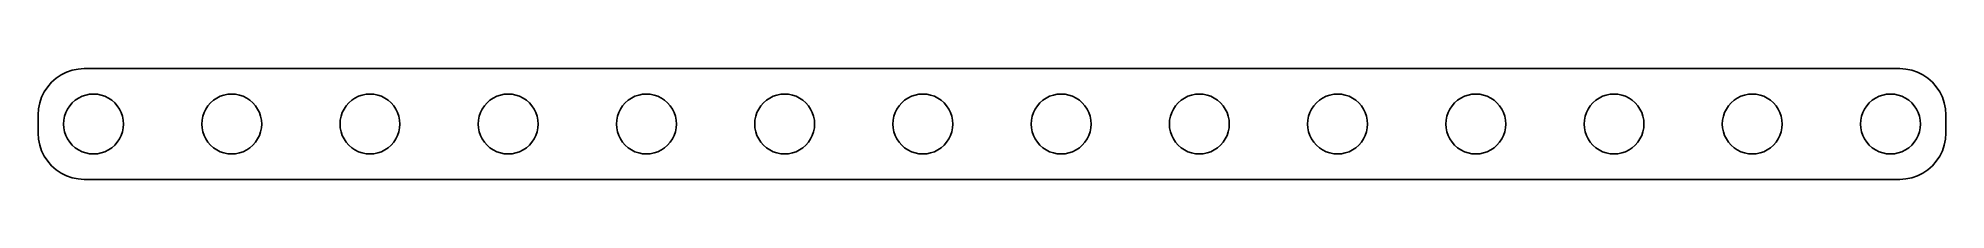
# Model space of a CAD drawing. Header units: metres. Extents: x -104 to 104, y -6 to 6.
import ezdxf

# ---------------------------------------------------------------- set-up
doc = ezdxf.new("R2010")
doc.units = ezdxf.units.M

msp = doc.modelspace()

# ---------------------------------------------------------------- linework, layer by layer
for p, q in [((-102.041, 4.54053), (-102.472, 4.0488)), ((-101.549, 4.97176), (-102.041, 4.54053)), ((-101.005, 5.33511), (-101.549, 4.97176)), ((-100.418, 5.62439), (-101.005, 5.33511)), ((-99.7991, 5.83463), (-100.418, 5.62439)), ((-99.1576, 5.96222), (-99.7991, 5.83463)), ((-98.505, 6.00499), (-99.1576, 5.96222)), ((98.505, 6.00499), (-98.505, 6.00499)), ((99.1576, 5.96222), (98.505, 6.00499)), ((99.7991, 5.83463), (99.1576, 5.96222)), ((100.418, 5.62439), (99.7991, 5.83463)), ((101.005, 5.33511), (100.418, 5.62439)), ((101.549, 4.97176), (101.005, 5.33511)), ((102.041, 4.54053), (101.549, 4.97176)), ((102.472, 4.0488), (102.041, 4.54053)), ((-103.335, 2.29909), (-103.462, 1.65762)), ((-103.124, 2.91841), (-103.335, 2.29909)), ((-102.835, 3.50499), (-103.124, 2.91841)), ((-102.472, 4.0488), (-102.835, 3.50499)), ((-100.078, 1.97847), (-99.7981, 2.2981)), ((-99.7981, 2.2981), (-99.4785, 2.57838)), ((-99.4785, 2.57838), (-99.125, 2.81458)), ((-99.125, 2.81458), (-98.7437, 3.00259)), ((-98.7437, 3.00259), (-98.3412, 3.13925)), ((-98.3412, 3.13925), (-97.9242, 3.22218)), ((-97.9242, 3.22218), (-97.5, 3.25)), ((-97.5, 3.25), (-97.0758, 3.22218)), ((-97.0758, 3.22218), (-96.6588, 3.13925)), ((-96.6588, 3.13925), (-96.2563, 3.00259)), ((-96.2563, 3.00259), (-95.875, 2.81458)), ((-95.875, 2.81458), (-95.5215, 2.57838)), ((-95.5215, 2.57838), (-95.2019, 2.2981)), ((-95.2019, 2.2981), (-94.9216, 1.97847)), ((-85.0784, 1.97847), (-84.7981, 2.2981)), ((-84.7981, 2.2981), (-84.4785, 2.57838)), ((-84.4785, 2.57838), (-84.125, 2.81458)), ((-84.125, 2.81458), (-83.7437, 3.00259)), ((-83.7437, 3.00259), (-83.3412, 3.13925)), ((-83.3412, 3.13925), (-82.9242, 3.22218)), ((-82.9242, 3.22218), (-82.5, 3.25)), ((-82.5, 3.25), (-82.0758, 3.22218)), ((-82.0758, 3.22218), (-81.6588, 3.13925)), ((-81.6588, 3.13925), (-81.2563, 3.00259)), ((-81.2563, 3.00259), (-80.875, 2.81458)), ((-80.875, 2.81458), (-80.5215, 2.57838)), ((-80.5215, 2.57838), (-80.2019, 2.2981)), ((-80.2019, 2.2981), (-79.9216, 1.97847)), ((-70.0784, 1.97847), (-69.7981, 2.2981)), ((-69.7981, 2.2981), (-69.4785, 2.57838)), ((-69.4785, 2.57838), (-69.125, 2.81458)), ((-69.125, 2.81458), (-68.7437, 3.00259)), ((-68.7437, 3.00259), (-68.3412, 3.13925)), ((-68.3412, 3.13925), (-67.9242, 3.22218)), ((-67.9242, 3.22218), (-67.5, 3.25)), ((-67.5, 3.25), (-67.0758, 3.22218)), ((-67.0758, 3.22218), (-66.6588, 3.13925)), ((-66.6588, 3.13925), (-66.2563, 3.00259)), ((-66.2563, 3.00259), (-65.875, 2.81458)), ((-65.875, 2.81458), (-65.5215, 2.57838)), ((-65.5215, 2.57838), (-65.2019, 2.2981)), ((-65.2019, 2.2981), (-64.9216, 1.97847)), ((-55.0784, 1.97847), (-54.7981, 2.2981)), ((-54.7981, 2.2981), (-54.4785, 2.57838)), ((-54.4785, 2.57838), (-54.125, 2.81458)), ((-54.125, 2.81458), (-53.7437, 3.00259)), ((-53.7437, 3.00259), (-53.3412, 3.13925)), ((-53.3412, 3.13925), (-52.9242, 3.22218)), ((-52.9242, 3.22218), (-52.5, 3.25)), ((-52.5, 3.25), (-52.0758, 3.22218)), ((-52.0758, 3.22218), (-51.6588, 3.13925)), ((-51.6588, 3.13925), (-51.2563, 3.00259)), ((-51.2563, 3.00259), (-50.875, 2.81458)), ((-50.875, 2.81458), (-50.5215, 2.57838)), ((-50.5215, 2.57838), (-50.2019, 2.2981)), ((-50.2019, 2.2981), (-49.9216, 1.97847)), ((-40.0784, 1.97847), (-39.7981, 2.2981)), ((-39.7981, 2.2981), (-39.4785, 2.57838)), ((-39.4785, 2.57838), (-39.125, 2.81458)), ((-39.125, 2.81458), (-38.7437, 3.00259)), ((-38.7437, 3.00259), (-38.3412, 3.13925)), ((-38.3412, 3.13925), (-37.9242, 3.22218)), ((-37.9242, 3.22218), (-37.5, 3.25)), ((-37.5, 3.25), (-37.0758, 3.22218)), ((-37.0758, 3.22218), (-36.6588, 3.13925)), ((-36.6588, 3.13925), (-36.2563, 3.00259)), ((-36.2563, 3.00259), (-35.875, 2.81458)), ((-35.875, 2.81458), (-35.5215, 2.57838)), ((-35.5215, 2.57838), (-35.2019, 2.2981)), ((-35.2019, 2.2981), (-34.9216, 1.97847)), ((-25.0784, 1.97847), (-24.7981, 2.2981)), ((-24.7981, 2.2981), (-24.4785, 2.57838)), ((-24.4785, 2.57838), (-24.125, 2.81458)), ((-24.125, 2.81458), (-23.7437, 3.00259)), ((-23.7437, 3.00259), (-23.3412, 3.13925)), ((-23.3412, 3.13925), (-22.9242, 3.22218)), ((-22.9242, 3.22218), (-22.5, 3.25)), ((-22.5, 3.25), (-22.0758, 3.22218)), ((-22.0758, 3.22218), (-21.6588, 3.13925)), ((-21.6588, 3.13925), (-21.2563, 3.00259)), ((-21.2563, 3.00259), (-20.875, 2.81458)), ((-20.875, 2.81458), (-20.5215, 2.57838)), ((-20.5215, 2.57838), (-20.2019, 2.2981)), ((-20.2019, 2.2981), (-19.9216, 1.97847)), ((-10.0784, 1.97847), (-9.7981, 2.2981)), ((-9.7981, 2.2981), (-9.47847, 2.57838)), ((-9.47847, 2.57838), (-9.125, 2.81458)), ((-9.125, 2.81458), (-8.74371, 3.00259)), ((-8.74371, 3.00259), (-8.34116, 3.13925)), ((-8.34116, 3.13925), (-7.92421, 3.22218)), ((-7.92421, 3.22218), (-7.5, 3.25)), ((-7.5, 3.25), (-7.07578, 3.22218)), ((-7.07578, 3.22218), (-6.65883, 3.13925)), ((-6.65883, 3.13925), (-6.25627, 3.00259)), ((-6.25627, 3.00259), (-5.875, 2.81458)), ((-5.875, 2.81458), (-5.52151, 2.57838)), ((-5.52151, 2.57838), (-5.20189, 2.2981)), ((-5.20189, 2.2981), (-4.9216, 1.97847)), ((4.9216, 1.97847), (5.20189, 2.2981)), ((5.20189, 2.2981), (5.52151, 2.57838)), ((5.52151, 2.57838), (5.875, 2.81458)), ((5.875, 2.81458), (6.25627, 3.00259)), ((6.25627, 3.00259), (6.65883, 3.13925)), ((6.65883, 3.13925), (7.07578, 3.22218)), ((7.07578, 3.22218), (7.5, 3.25)), ((7.5, 3.25), (7.92421, 3.22218)), ((7.92421, 3.22218), (8.34116, 3.13925)), ((8.34116, 3.13925), (8.74371, 3.00259)), ((8.74371, 3.00259), (9.125, 2.81458)), ((9.125, 2.81458), (9.47847, 2.57838)), ((9.47847, 2.57838), (9.7981, 2.2981)), ((9.7981, 2.2981), (10.0784, 1.97847)), ((19.9216, 1.97847), (20.2019, 2.2981)), ((20.2019, 2.2981), (20.5215, 2.57838)), ((20.5215, 2.57838), (20.875, 2.81458)), ((20.875, 2.81458), (21.2563, 3.00259)), ((21.2563, 3.00259), (21.6588, 3.13925)), ((21.6588, 3.13925), (22.0758, 3.22218)), ((22.0758, 3.22218), (22.5, 3.25)), ((22.5, 3.25), (22.9242, 3.22218)), ((22.9242, 3.22218), (23.3412, 3.13925)), ((23.3412, 3.13925), (23.7437, 3.00259)), ((23.7437, 3.00259), (24.125, 2.81458)), ((24.125, 2.81458), (24.4785, 2.57838)), ((24.4785, 2.57838), (24.7981, 2.2981)), ((24.7981, 2.2981), (25.0784, 1.97847)), ((34.9216, 1.97847), (35.2019, 2.2981)), ((35.2019, 2.2981), (35.5215, 2.57838)), ((35.5215, 2.57838), (35.875, 2.81458)), ((35.875, 2.81458), (36.2563, 3.00259)), ((36.2563, 3.00259), (36.6588, 3.13925)), ((36.6588, 3.13925), (37.0758, 3.22218)), ((37.0758, 3.22218), (37.5, 3.25)), ((37.5, 3.25), (37.9242, 3.22218)), ((37.9242, 3.22218), (38.3412, 3.13925)), ((38.3412, 3.13925), (38.7437, 3.00259)), ((38.7437, 3.00259), (39.125, 2.81458)), ((39.125, 2.81458), (39.4785, 2.57838)), ((39.4785, 2.57838), (39.7981, 2.2981)), ((39.7981, 2.2981), (40.0784, 1.97847)), ((49.9216, 1.97847), (50.2019, 2.2981)), ((50.2019, 2.2981), (50.5215, 2.57838)), ((50.5215, 2.57838), (50.875, 2.81458)), ((50.875, 2.81458), (51.2563, 3.00259)), ((51.2563, 3.00259), (51.6588, 3.13925)), ((51.6588, 3.13925), (52.0758, 3.22218)), ((52.0758, 3.22218), (52.5, 3.25)), ((52.5, 3.25), (52.9242, 3.22218)), ((52.9242, 3.22218), (53.3412, 3.13925)), ((53.3412, 3.13925), (53.7437, 3.00259)), ((53.7437, 3.00259), (54.125, 2.81458)), ((54.125, 2.81458), (54.4785, 2.57838)), ((54.4785, 2.57838), (54.7981, 2.2981)), ((54.7981, 2.2981), (55.0784, 1.97847)), ((64.9216, 1.97847), (65.2019, 2.2981)), ((65.2019, 2.2981), (65.5215, 2.57838)), ((65.5215, 2.57838), (65.875, 2.81458)), ((65.875, 2.81458), (66.2563, 3.00259)), ((66.2563, 3.00259), (66.6588, 3.13925)), ((66.6588, 3.13925), (67.0758, 3.22218)), ((67.0758, 3.22218), (67.5, 3.25)), ((67.5, 3.25), (67.9242, 3.22218)), ((67.9242, 3.22218), (68.3412, 3.13925)), ((68.3412, 3.13925), (68.7437, 3.00259)), ((68.7437, 3.00259), (69.125, 2.81458)), ((69.125, 2.81458), (69.4785, 2.57838)), ((69.4785, 2.57838), (69.7981, 2.2981)), ((69.7981, 2.2981), (70.0784, 1.97847)), ((79.9216, 1.97847), (80.2019, 2.2981)), ((80.2019, 2.2981), (80.5215, 2.57838)), ((80.5215, 2.57838), (80.875, 2.81458)), ((80.875, 2.81458), (81.2563, 3.00259)), ((81.2563, 3.00259), (81.6588, 3.13925)), ((81.6588, 3.13925), (82.0758, 3.22218)), ((82.0758, 3.22218), (82.5, 3.25)), ((82.5, 3.25), (82.9242, 3.22218)), ((82.9242, 3.22218), (83.3412, 3.13925)), ((83.3412, 3.13925), (83.7437, 3.00259)), ((83.7437, 3.00259), (84.125, 2.81458)), ((84.125, 2.81458), (84.4785, 2.57838)), ((84.4785, 2.57838), (84.7981, 2.2981)), ((84.7981, 2.2981), (85.0784, 1.97847)), ((94.9216, 1.97847), (95.2019, 2.2981)), ((95.2019, 2.2981), (95.5215, 2.57838)), ((95.5215, 2.57838), (95.875, 2.81458)), ((95.875, 2.81458), (96.2563, 3.00259)), ((96.2563, 3.00259), (96.6588, 3.13925)), ((96.6588, 3.13925), (97.0758, 3.22218)), ((97.0758, 3.22218), (97.5, 3.25)), ((97.5, 3.25), (97.9242, 3.22218)), ((97.9242, 3.22218), (98.3412, 3.13925)), ((98.3412, 3.13925), (98.7437, 3.00259)), ((98.7437, 3.00259), (99.125, 2.81458)), ((99.125, 2.81458), (99.4785, 2.57838)), ((99.4785, 2.57838), (99.7981, 2.2981)), ((99.7981, 2.2981), (100.078, 1.97847)), ((102.835, 3.50499), (102.472, 4.0488)), ((103.124, 2.91841), (102.835, 3.50499)), ((103.335, 2.29909), (103.124, 2.91841)), ((103.462, 1.65762), (103.335, 2.29909)), ((-103.462, 1.65762), (-103.505, 1.00499)), ((-103.505, 1.00499), (-103.505, -1.00499)), ((-100.75, 0), (-100.722, 0.42421)), ((-100.722, -0.42421), (-100.75, 0)), ((-100.722, 0.42421), (-100.639, 0.841156)), ((-100.639, 0.841156), (-100.503, 1.24371)), ((-100.503, 1.24371), (-100.315, 1.625)), ((-100.315, 1.625), (-100.078, 1.97847)), ((-94.9216, 1.97847), (-94.6854, 1.625)), ((-94.6854, 1.625), (-94.4974, 1.24371)), ((-94.4974, 1.24371), (-94.3607, 0.841156)), ((-94.3607, 0.841156), (-94.2778, 0.42421)), ((-94.2778, 0.42421), (-94.25, 0)), ((-94.25, 0), (-94.2778, -0.42421)), ((-85.75, 0), (-85.7222, 0.42421)), ((-85.7222, -0.42421), (-85.75, 0)), ((-85.7222, 0.42421), (-85.6393, 0.841156)), ((-85.6393, 0.841156), (-85.5026, 1.24371)), ((-85.5026, 1.24371), (-85.3146, 1.625)), ((-85.3146, 1.625), (-85.0784, 1.97847)), ((-79.9216, 1.97847), (-79.6854, 1.625)), ((-79.6854, 1.625), (-79.4974, 1.24371)), ((-79.4974, 1.24371), (-79.3607, 0.841156)), ((-79.3607, 0.841156), (-79.2778, 0.42421)), ((-79.2778, 0.42421), (-79.25, 0)), ((-79.25, 0), (-79.2778, -0.42421)), ((-70.75, 0), (-70.7222, 0.42421)), ((-70.7222, -0.42421), (-70.75, 0)), ((-70.7222, 0.42421), (-70.6393, 0.841156)), ((-70.6393, 0.841156), (-70.5026, 1.24371)), ((-70.5026, 1.24371), (-70.3146, 1.625)), ((-70.3146, 1.625), (-70.0784, 1.97847)), ((-64.9216, 1.97847), (-64.6854, 1.625)), ((-64.6854, 1.625), (-64.4974, 1.24371)), ((-64.4974, 1.24371), (-64.3607, 0.841156)), ((-64.3607, 0.841156), (-64.2778, 0.42421)), ((-64.2778, 0.42421), (-64.25, 0)), ((-64.25, 0), (-64.2778, -0.42421)), ((-55.75, 0), (-55.7222, 0.42421)), ((-55.7222, -0.42421), (-55.75, 0)), ((-55.7222, 0.42421), (-55.6393, 0.841156)), ((-55.6393, 0.841156), (-55.5026, 1.24371)), ((-55.5026, 1.24371), (-55.3146, 1.625)), ((-55.3146, 1.625), (-55.0784, 1.97847)), ((-49.9216, 1.97847), (-49.6854, 1.625)), ((-49.6854, 1.625), (-49.4974, 1.24371)), ((-49.4974, 1.24371), (-49.3607, 0.841156)), ((-49.3607, 0.841156), (-49.2778, 0.42421)), ((-49.2778, 0.42421), (-49.25, 0)), ((-49.25, 0), (-49.2778, -0.42421)), ((-40.75, 0), (-40.7222, 0.42421)), ((-40.7222, -0.42421), (-40.75, 0)), ((-40.7222, 0.42421), (-40.6393, 0.841156)), ((-40.6393, 0.841156), (-40.5026, 1.24371)), ((-40.5026, 1.24371), (-40.3146, 1.625)), ((-40.3146, 1.625), (-40.0784, 1.97847)), ((-34.9216, 1.97847), (-34.6854, 1.625)), ((-34.6854, 1.625), (-34.4974, 1.24371)), ((-34.4974, 1.24371), (-34.3607, 0.841156)), ((-34.3607, 0.841156), (-34.2778, 0.42421)), ((-34.2778, 0.42421), (-34.25, 0)), ((-34.25, 0), (-34.2778, -0.42421)), ((-25.75, 0), (-25.7222, 0.42421)), ((-25.7222, -0.42421), (-25.75, 0)), ((-25.7222, 0.42421), (-25.6393, 0.841156)), ((-25.6393, 0.841156), (-25.5026, 1.24371)), ((-25.5026, 1.24371), (-25.3146, 1.625)), ((-25.3146, 1.625), (-25.0784, 1.97847)), ((-19.9216, 1.97847), (-19.6854, 1.625)), ((-19.6854, 1.625), (-19.4974, 1.24371)), ((-19.4974, 1.24371), (-19.3607, 0.841156)), ((-19.3607, 0.841156), (-19.2778, 0.42421)), ((-19.2778, 0.42421), (-19.25, 0)), ((-19.25, 0), (-19.2778, -0.42421)), ((-10.75, 0), (-10.7222, 0.42421)), ((-10.7222, -0.42421), (-10.75, 0)), ((-10.7222, 0.42421), (-10.6393, 0.841156)), ((-10.6393, 0.841156), (-10.5026, 1.24371)), ((-10.5026, 1.24371), (-10.3146, 1.625)), ((-10.3146, 1.625), (-10.0784, 1.97847)), ((-4.9216, 1.97847), (-4.68541, 1.625)), ((-4.68541, 1.625), (-4.49739, 1.24371)), ((-4.49739, 1.24371), (-4.36073, 0.841156)), ((-4.36073, 0.841156), (-4.2778, 0.42421)), ((-4.2778, 0.42421), (-4.25, 0)), ((-4.25, 0), (-4.2778, -0.42421)), ((4.25, 0), (4.2778, 0.42421)), ((4.2778, -0.42421), (4.25, 0)), ((4.2778, 0.42421), (4.36073, 0.841156)), ((4.36073, 0.841156), (4.49739, 1.24371)), ((4.49739, 1.24371), (4.68541, 1.625)), ((4.68541, 1.625), (4.9216, 1.97847)), ((10.0784, 1.97847), (10.3146, 1.625)), ((10.3146, 1.625), (10.5026, 1.24371)), ((10.5026, 1.24371), (10.6393, 0.841156)), ((10.6393, 0.841156), (10.7222, 0.42421)), ((10.7222, 0.42421), (10.75, 0)), ((10.75, 0), (10.7222, -0.42421)), ((19.25, 0), (19.2778, 0.42421)), ((19.2778, -0.42421), (19.25, 0)), ((19.2778, 0.42421), (19.3607, 0.841156)), ((19.3607, 0.841156), (19.4974, 1.24371)), ((19.4974, 1.24371), (19.6854, 1.625)), ((19.6854, 1.625), (19.9216, 1.97847)), ((25.0784, 1.97847), (25.3146, 1.625)), ((25.3146, 1.625), (25.5026, 1.24371)), ((25.5026, 1.24371), (25.6393, 0.841156)), ((25.6393, 0.841156), (25.7222, 0.42421)), ((25.7222, 0.42421), (25.75, 0)), ((25.75, 0), (25.7222, -0.42421)), ((34.25, 0), (34.2778, 0.42421)), ((34.2778, -0.42421), (34.25, 0)), ((34.2778, 0.42421), (34.3607, 0.841156)), ((34.3607, 0.841156), (34.4974, 1.24371)), ((34.4974, 1.24371), (34.6854, 1.625)), ((34.6854, 1.625), (34.9216, 1.97847)), ((40.0784, 1.97847), (40.3146, 1.625)), ((40.3146, 1.625), (40.5026, 1.24371)), ((40.5026, 1.24371), (40.6393, 0.841156)), ((40.6393, 0.841156), (40.7222, 0.42421)), ((40.7222, 0.42421), (40.75, 0)), ((40.75, 0), (40.7222, -0.42421)), ((49.25, 0), (49.2778, 0.42421)), ((49.2778, -0.42421), (49.25, 0)), ((49.2778, 0.42421), (49.3607, 0.841156)), ((49.3607, 0.841156), (49.4974, 1.24371)), ((49.4974, 1.24371), (49.6854, 1.625)), ((49.6854, 1.625), (49.9216, 1.97847)), ((55.0784, 1.97847), (55.3146, 1.625)), ((55.3146, 1.625), (55.5026, 1.24371)), ((55.5026, 1.24371), (55.6393, 0.841156)), ((55.6393, 0.841156), (55.7222, 0.42421)), ((55.7222, 0.42421), (55.75, 0)), ((55.75, 0), (55.7222, -0.42421)), ((64.25, 0), (64.2778, 0.42421)), ((64.2778, -0.42421), (64.25, 0)), ((64.2778, 0.42421), (64.3607, 0.841156)), ((64.3607, 0.841156), (64.4974, 1.24371)), ((64.4974, 1.24371), (64.6854, 1.625)), ((64.6854, 1.625), (64.9216, 1.97847)), ((70.0784, 1.97847), (70.3146, 1.625)), ((70.3146, 1.625), (70.5026, 1.24371)), ((70.5026, 1.24371), (70.6393, 0.841156)), ((70.6393, 0.841156), (70.7222, 0.42421)), ((70.7222, 0.42421), (70.75, 0)), ((70.75, 0), (70.7222, -0.42421)), ((79.25, 0), (79.2778, 0.42421)), ((79.2778, -0.42421), (79.25, 0)), ((79.2778, 0.42421), (79.3607, 0.841156)), ((79.3607, 0.841156), (79.4974, 1.24371)), ((79.4974, 1.24371), (79.6854, 1.625)), ((79.6854, 1.625), (79.9216, 1.97847)), ((85.0784, 1.97847), (85.3146, 1.625)), ((85.3146, 1.625), (85.5026, 1.24371)), ((85.5026, 1.24371), (85.6393, 0.841156)), ((85.6393, 0.841156), (85.7222, 0.42421)), ((85.7222, 0.42421), (85.75, 0)), ((85.75, 0), (85.7222, -0.42421)), ((94.25, 0), (94.2778, 0.42421)), ((94.2778, -0.42421), (94.25, 0)), ((94.2778, 0.42421), (94.3607, 0.841156)), ((94.3607, 0.841156), (94.4974, 1.24371)), ((94.4974, 1.24371), (94.6854, 1.625)), ((94.6854, 1.625), (94.9216, 1.97847)), ((100.078, 1.97847), (100.315, 1.625)), ((100.315, 1.625), (100.503, 1.24371)), ((100.503, 1.24371), (100.639, 0.841156)), ((100.639, 0.841156), (100.722, 0.42421)), ((100.722, 0.42421), (100.75, 0)), ((100.75, 0), (100.722, -0.42421)), ((103.505, 1.00499), (103.462, 1.65762)), ((103.505, -1.00499), (103.505, 1.00499)), ((-103.505, -1.00499), (-103.462, -1.65762)), ((-103.462, -1.65762), (-103.335, -2.29909)), ((-100.639, -0.841156), (-100.722, -0.42421)), ((-100.503, -1.24371), (-100.639, -0.841156)), ((-100.315, -1.625), (-100.503, -1.24371)), ((-100.078, -1.97847), (-100.315, -1.625)), ((-99.7981, -2.2981), (-100.078, -1.97847)), ((-94.9216, -1.97847), (-95.2019, -2.2981)), ((-94.6854, -1.625), (-94.9216, -1.97847)), ((-94.4974, -1.24371), (-94.6854, -1.625)), ((-94.3607, -0.841156), (-94.4974, -1.24371)), ((-94.2778, -0.42421), (-94.3607, -0.841156)), ((-85.6393, -0.841156), (-85.7222, -0.42421)), ((-85.5026, -1.24371), (-85.6393, -0.841156)), ((-85.3146, -1.625), (-85.5026, -1.24371)), ((-85.0784, -1.97847), (-85.3146, -1.625)), ((-84.7981, -2.2981), (-85.0784, -1.97847)), ((-79.9216, -1.97847), (-80.2019, -2.2981)), ((-79.6854, -1.625), (-79.9216, -1.97847)), ((-79.4974, -1.24371), (-79.6854, -1.625)), ((-79.3607, -0.841156), (-79.4974, -1.24371)), ((-79.2778, -0.42421), (-79.3607, -0.841156)), ((-70.6393, -0.841156), (-70.7222, -0.42421)), ((-70.5026, -1.24371), (-70.6393, -0.841156)), ((-70.3146, -1.625), (-70.5026, -1.24371)), ((-70.0784, -1.97847), (-70.3146, -1.625)), ((-69.7981, -2.2981), (-70.0784, -1.97847)), ((-64.9216, -1.97847), (-65.2019, -2.2981)), ((-64.6854, -1.625), (-64.9216, -1.97847)), ((-64.4974, -1.24371), (-64.6854, -1.625)), ((-64.3607, -0.841156), (-64.4974, -1.24371)), ((-64.2778, -0.42421), (-64.3607, -0.841156)), ((-55.6393, -0.841156), (-55.7222, -0.42421)), ((-55.5026, -1.24371), (-55.6393, -0.841156)), ((-55.3146, -1.625), (-55.5026, -1.24371)), ((-55.0784, -1.97847), (-55.3146, -1.625)), ((-54.7981, -2.2981), (-55.0784, -1.97847)), ((-49.9216, -1.97847), (-50.2019, -2.2981)), ((-49.6854, -1.625), (-49.9216, -1.97847)), ((-49.4974, -1.24371), (-49.6854, -1.625)), ((-49.3607, -0.841156), (-49.4974, -1.24371)), ((-49.2778, -0.42421), (-49.3607, -0.841156)), ((-40.6393, -0.841156), (-40.7222, -0.42421)), ((-40.5026, -1.24371), (-40.6393, -0.841156)), ((-40.3146, -1.625), (-40.5026, -1.24371)), ((-40.0784, -1.97847), (-40.3146, -1.625)), ((-39.7981, -2.2981), (-40.0784, -1.97847)), ((-34.9216, -1.97847), (-35.2019, -2.2981)), ((-34.6854, -1.625), (-34.9216, -1.97847)), ((-34.4974, -1.24371), (-34.6854, -1.625)), ((-34.3607, -0.841156), (-34.4974, -1.24371)), ((-34.2778, -0.42421), (-34.3607, -0.841156)), ((-25.6393, -0.841156), (-25.7222, -0.42421)), ((-25.5026, -1.24371), (-25.6393, -0.841156)), ((-25.3146, -1.625), (-25.5026, -1.24371)), ((-25.0784, -1.97847), (-25.3146, -1.625)), ((-24.7981, -2.2981), (-25.0784, -1.97847)), ((-19.9216, -1.97847), (-20.2019, -2.2981)), ((-19.6854, -1.625), (-19.9216, -1.97847)), ((-19.4974, -1.24371), (-19.6854, -1.625)), ((-19.3607, -0.841156), (-19.4974, -1.24371)), ((-19.2778, -0.42421), (-19.3607, -0.841156)), ((-10.6393, -0.841156), (-10.7222, -0.42421)), ((-10.5026, -1.24371), (-10.6393, -0.841156)), ((-10.3146, -1.625), (-10.5026, -1.24371)), ((-10.0784, -1.97847), (-10.3146, -1.625)), ((-9.7981, -2.2981), (-10.0784, -1.97847)), ((-4.9216, -1.97847), (-5.20189, -2.2981)), ((-4.68541, -1.625), (-4.9216, -1.97847)), ((-4.49739, -1.24371), (-4.68541, -1.625)), ((-4.36073, -0.841156), (-4.49739, -1.24371)), ((-4.2778, -0.42421), (-4.36073, -0.841156)), ((4.36073, -0.841156), (4.2778, -0.42421)), ((4.49739, -1.24371), (4.36073, -0.841156)), ((4.68541, -1.625), (4.49739, -1.24371)), ((4.9216, -1.97847), (4.68541, -1.625)), ((5.20189, -2.2981), (4.9216, -1.97847)), ((10.0784, -1.97847), (9.7981, -2.2981)), ((10.3146, -1.625), (10.0784, -1.97847)), ((10.5026, -1.24371), (10.3146, -1.625)), ((10.6393, -0.841156), (10.5026, -1.24371)), ((10.7222, -0.42421), (10.6393, -0.841156)), ((19.3607, -0.841156), (19.2778, -0.42421)), ((19.4974, -1.24371), (19.3607, -0.841156)), ((19.6854, -1.625), (19.4974, -1.24371)), ((19.9216, -1.97847), (19.6854, -1.625)), ((20.2019, -2.2981), (19.9216, -1.97847)), ((25.0784, -1.97847), (24.7981, -2.2981)), ((25.3146, -1.625), (25.0784, -1.97847)), ((25.5026, -1.24371), (25.3146, -1.625)), ((25.6393, -0.841156), (25.5026, -1.24371)), ((25.7222, -0.42421), (25.6393, -0.841156)), ((34.3607, -0.841156), (34.2778, -0.42421)), ((34.4974, -1.24371), (34.3607, -0.841156)), ((34.6854, -1.625), (34.4974, -1.24371)), ((34.9216, -1.97847), (34.6854, -1.625)), ((35.2019, -2.2981), (34.9216, -1.97847)), ((40.0784, -1.97847), (39.7981, -2.2981)), ((40.3146, -1.625), (40.0784, -1.97847)), ((40.5026, -1.24371), (40.3146, -1.625)), ((40.6393, -0.841156), (40.5026, -1.24371)), ((40.7222, -0.42421), (40.6393, -0.841156)), ((49.3607, -0.841156), (49.2778, -0.42421)), ((49.4974, -1.24371), (49.3607, -0.841156)), ((49.6854, -1.625), (49.4974, -1.24371)), ((49.9216, -1.97847), (49.6854, -1.625)), ((50.2019, -2.2981), (49.9216, -1.97847)), ((55.0784, -1.97847), (54.7981, -2.2981)), ((55.3146, -1.625), (55.0784, -1.97847)), ((55.5026, -1.24371), (55.3146, -1.625)), ((55.6393, -0.841156), (55.5026, -1.24371)), ((55.7222, -0.42421), (55.6393, -0.841156)), ((64.3607, -0.841156), (64.2778, -0.42421)), ((64.4974, -1.24371), (64.3607, -0.841156)), ((64.6854, -1.625), (64.4974, -1.24371)), ((64.9216, -1.97847), (64.6854, -1.625)), ((65.2019, -2.2981), (64.9216, -1.97847)), ((70.0784, -1.97847), (69.7981, -2.2981)), ((70.3146, -1.625), (70.0784, -1.97847)), ((70.5026, -1.24371), (70.3146, -1.625)), ((70.6393, -0.841156), (70.5026, -1.24371)), ((70.7222, -0.42421), (70.6393, -0.841156)), ((79.3607, -0.841156), (79.2778, -0.42421)), ((79.4974, -1.24371), (79.3607, -0.841156)), ((79.6854, -1.625), (79.4974, -1.24371)), ((79.9216, -1.97847), (79.6854, -1.625)), ((80.2019, -2.2981), (79.9216, -1.97847)), ((85.0784, -1.97847), (84.7981, -2.2981)), ((85.3146, -1.625), (85.0784, -1.97847)), ((85.5026, -1.24371), (85.3146, -1.625)), ((85.6393, -0.841156), (85.5026, -1.24371)), ((85.7222, -0.42421), (85.6393, -0.841156)), ((94.3607, -0.841156), (94.2778, -0.42421)), ((94.4974, -1.24371), (94.3607, -0.841156)), ((94.6854, -1.625), (94.4974, -1.24371)), ((94.9216, -1.97847), (94.6854, -1.625)), ((95.2019, -2.2981), (94.9216, -1.97847)), ((100.078, -1.97847), (99.7981, -2.2981)), ((100.315, -1.625), (100.078, -1.97847)), ((100.503, -1.24371), (100.315, -1.625)), ((100.639, -0.841156), (100.503, -1.24371)), ((100.722, -0.42421), (100.639, -0.841156)), ((103.335, -2.29909), (103.462, -1.65762)), ((103.462, -1.65762), (103.505, -1.00499)), ((-103.335, -2.29909), (-103.124, -2.91841)), ((-103.124, -2.91841), (-102.835, -3.50499)), ((-102.835, -3.50499), (-102.472, -4.0488)), ((-102.472, -4.0488), (-102.041, -4.54053)), ((-99.4785, -2.57838), (-99.7981, -2.2981)), ((-99.125, -2.81458), (-99.4785, -2.57838)), ((-98.7437, -3.00259), (-99.125, -2.81458)), ((-98.3412, -3.13925), (-98.7437, -3.00259)), ((-97.9242, -3.22218), (-98.3412, -3.13925)), ((-97.5, -3.25), (-97.9242, -3.22218)), ((-97.0758, -3.22218), (-97.5, -3.25)), ((-96.6588, -3.13925), (-97.0758, -3.22218)), ((-96.2563, -3.00259), (-96.6588, -3.13925)), ((-95.875, -2.81458), (-96.2563, -3.00259)), ((-95.5215, -2.57838), (-95.875, -2.81458)), ((-95.2019, -2.2981), (-95.5215, -2.57838)), ((-84.4785, -2.57838), (-84.7981, -2.2981)), ((-84.125, -2.81458), (-84.4785, -2.57838)), ((-83.7437, -3.00259), (-84.125, -2.81458)), ((-83.3412, -3.13925), (-83.7437, -3.00259)), ((-82.9242, -3.22218), (-83.3412, -3.13925)), ((-82.5, -3.25), (-82.9242, -3.22218)), ((-82.0758, -3.22218), (-82.5, -3.25)), ((-81.6588, -3.13925), (-82.0758, -3.22218)), ((-81.2563, -3.00259), (-81.6588, -3.13925)), ((-80.875, -2.81458), (-81.2563, -3.00259)), ((-80.5215, -2.57838), (-80.875, -2.81458)), ((-80.2019, -2.2981), (-80.5215, -2.57838)), ((-69.4785, -2.57838), (-69.7981, -2.2981)), ((-69.125, -2.81458), (-69.4785, -2.57838)), ((-68.7437, -3.00259), (-69.125, -2.81458)), ((-68.3412, -3.13925), (-68.7437, -3.00259)), ((-67.9242, -3.22218), (-68.3412, -3.13925)), ((-67.5, -3.25), (-67.9242, -3.22218)), ((-67.0758, -3.22218), (-67.5, -3.25)), ((-66.6588, -3.13925), (-67.0758, -3.22218)), ((-66.2563, -3.00259), (-66.6588, -3.13925)), ((-65.875, -2.81458), (-66.2563, -3.00259)), ((-65.5215, -2.57838), (-65.875, -2.81458)), ((-65.2019, -2.2981), (-65.5215, -2.57838)), ((-54.4785, -2.57838), (-54.7981, -2.2981)), ((-54.125, -2.81458), (-54.4785, -2.57838)), ((-53.7437, -3.00259), (-54.125, -2.81458)), ((-53.3412, -3.13925), (-53.7437, -3.00259)), ((-52.9242, -3.22218), (-53.3412, -3.13925)), ((-52.5, -3.25), (-52.9242, -3.22218)), ((-52.0758, -3.22218), (-52.5, -3.25)), ((-51.6588, -3.13925), (-52.0758, -3.22218)), ((-51.2563, -3.00259), (-51.6588, -3.13925)), ((-50.875, -2.81458), (-51.2563, -3.00259)), ((-50.5215, -2.57838), (-50.875, -2.81458)), ((-50.2019, -2.2981), (-50.5215, -2.57838)), ((-39.4785, -2.57838), (-39.7981, -2.2981)), ((-39.125, -2.81458), (-39.4785, -2.57838)), ((-38.7437, -3.00259), (-39.125, -2.81458)), ((-38.3412, -3.13925), (-38.7437, -3.00259)), ((-37.9242, -3.22218), (-38.3412, -3.13925)), ((-37.5, -3.25), (-37.9242, -3.22218)), ((-37.0758, -3.22218), (-37.5, -3.25)), ((-36.6588, -3.13925), (-37.0758, -3.22218)), ((-36.2563, -3.00259), (-36.6588, -3.13925)), ((-35.875, -2.81458), (-36.2563, -3.00259)), ((-35.5215, -2.57838), (-35.875, -2.81458)), ((-35.2019, -2.2981), (-35.5215, -2.57838)), ((-24.4785, -2.57838), (-24.7981, -2.2981)), ((-24.125, -2.81458), (-24.4785, -2.57838)), ((-23.7437, -3.00259), (-24.125, -2.81458)), ((-23.3412, -3.13925), (-23.7437, -3.00259)), ((-22.9242, -3.22218), (-23.3412, -3.13925)), ((-22.5, -3.25), (-22.9242, -3.22218)), ((-22.0758, -3.22218), (-22.5, -3.25)), ((-21.6588, -3.13925), (-22.0758, -3.22218)), ((-21.2563, -3.00259), (-21.6588, -3.13925)), ((-20.875, -2.81458), (-21.2563, -3.00259)), ((-20.5215, -2.57838), (-20.875, -2.81458)), ((-20.2019, -2.2981), (-20.5215, -2.57838)), ((-9.47847, -2.57838), (-9.7981, -2.2981)), ((-9.125, -2.81458), (-9.47847, -2.57838)), ((-8.74371, -3.00259), (-9.125, -2.81458)), ((-8.34116, -3.13925), (-8.74371, -3.00259)), ((-7.92421, -3.22218), (-8.34116, -3.13925)), ((-7.5, -3.25), (-7.92421, -3.22218)), ((-7.07578, -3.22218), (-7.5, -3.25)), ((-6.65883, -3.13925), (-7.07578, -3.22218)), ((-6.25627, -3.00259), (-6.65883, -3.13925)), ((-5.875, -2.81458), (-6.25627, -3.00259)), ((-5.52151, -2.57838), (-5.875, -2.81458)), ((-5.20189, -2.2981), (-5.52151, -2.57838)), ((5.52151, -2.57838), (5.20189, -2.2981)), ((5.875, -2.81458), (5.52151, -2.57838)), ((6.25627, -3.00259), (5.875, -2.81458)), ((6.65883, -3.13925), (6.25627, -3.00259)), ((7.07578, -3.22218), (6.65883, -3.13925)), ((7.5, -3.25), (7.07578, -3.22218)), ((7.92421, -3.22218), (7.5, -3.25)), ((8.34116, -3.13925), (7.92421, -3.22218)), ((8.74371, -3.00259), (8.34116, -3.13925)), ((9.125, -2.81458), (8.74371, -3.00259)), ((9.47847, -2.57838), (9.125, -2.81458)), ((9.7981, -2.2981), (9.47847, -2.57838)), ((20.5215, -2.57838), (20.2019, -2.2981)), ((20.875, -2.81458), (20.5215, -2.57838)), ((21.2563, -3.00259), (20.875, -2.81458)), ((21.6588, -3.13925), (21.2563, -3.00259)), ((22.0758, -3.22218), (21.6588, -3.13925)), ((22.5, -3.25), (22.0758, -3.22218)), ((22.9242, -3.22218), (22.5, -3.25)), ((23.3412, -3.13925), (22.9242, -3.22218)), ((23.7437, -3.00259), (23.3412, -3.13925)), ((24.125, -2.81458), (23.7437, -3.00259)), ((24.4785, -2.57838), (24.125, -2.81458)), ((24.7981, -2.2981), (24.4785, -2.57838)), ((35.5215, -2.57838), (35.2019, -2.2981)), ((35.875, -2.81458), (35.5215, -2.57838)), ((36.2563, -3.00259), (35.875, -2.81458)), ((36.6588, -3.13925), (36.2563, -3.00259)), ((37.0758, -3.22218), (36.6588, -3.13925)), ((37.5, -3.25), (37.0758, -3.22218)), ((37.9242, -3.22218), (37.5, -3.25)), ((38.3412, -3.13925), (37.9242, -3.22218)), ((38.7437, -3.00259), (38.3412, -3.13925)), ((39.125, -2.81458), (38.7437, -3.00259)), ((39.4785, -2.57838), (39.125, -2.81458)), ((39.7981, -2.2981), (39.4785, -2.57838)), ((50.5215, -2.57838), (50.2019, -2.2981)), ((50.875, -2.81458), (50.5215, -2.57838)), ((51.2563, -3.00259), (50.875, -2.81458)), ((51.6588, -3.13925), (51.2563, -3.00259)), ((52.0758, -3.22218), (51.6588, -3.13925)), ((52.5, -3.25), (52.0758, -3.22218)), ((52.9242, -3.22218), (52.5, -3.25)), ((53.3412, -3.13925), (52.9242, -3.22218)), ((53.7437, -3.00259), (53.3412, -3.13925)), ((54.125, -2.81458), (53.7437, -3.00259)), ((54.4785, -2.57838), (54.125, -2.81458)), ((54.7981, -2.2981), (54.4785, -2.57838)), ((65.5215, -2.57838), (65.2019, -2.2981)), ((65.875, -2.81458), (65.5215, -2.57838)), ((66.2563, -3.00259), (65.875, -2.81458)), ((66.6588, -3.13925), (66.2563, -3.00259)), ((67.0758, -3.22218), (66.6588, -3.13925)), ((67.5, -3.25), (67.0758, -3.22218)), ((67.9242, -3.22218), (67.5, -3.25)), ((68.3412, -3.13925), (67.9242, -3.22218)), ((68.7437, -3.00259), (68.3412, -3.13925)), ((69.125, -2.81458), (68.7437, -3.00259)), ((69.4785, -2.57838), (69.125, -2.81458)), ((69.7981, -2.2981), (69.4785, -2.57838)), ((80.5215, -2.57838), (80.2019, -2.2981)), ((80.875, -2.81458), (80.5215, -2.57838)), ((81.2563, -3.00259), (80.875, -2.81458)), ((81.6588, -3.13925), (81.2563, -3.00259)), ((82.0758, -3.22218), (81.6588, -3.13925)), ((82.5, -3.25), (82.0758, -3.22218)), ((82.9242, -3.22218), (82.5, -3.25)), ((83.3412, -3.13925), (82.9242, -3.22218)), ((83.7437, -3.00259), (83.3412, -3.13925)), ((84.125, -2.81458), (83.7437, -3.00259)), ((84.4785, -2.57838), (84.125, -2.81458)), ((84.7981, -2.2981), (84.4785, -2.57838)), ((95.5215, -2.57838), (95.2019, -2.2981)), ((95.875, -2.81458), (95.5215, -2.57838)), ((96.2563, -3.00259), (95.875, -2.81458)), ((96.6588, -3.13925), (96.2563, -3.00259)), ((97.0758, -3.22218), (96.6588, -3.13925)), ((97.5, -3.25), (97.0758, -3.22218)), ((97.9242, -3.22218), (97.5, -3.25)), ((98.3412, -3.13925), (97.9242, -3.22218)), ((98.7437, -3.00259), (98.3412, -3.13925)), ((99.125, -2.81458), (98.7437, -3.00259)), ((99.4785, -2.57838), (99.125, -2.81458)), ((99.7981, -2.2981), (99.4785, -2.57838)), ((102.041, -4.54053), (102.472, -4.0488)), ((102.472, -4.0488), (102.835, -3.50499)), ((102.835, -3.50499), (103.124, -2.91841)), ((103.124, -2.91841), (103.335, -2.29909)), ((-102.041, -4.54053), (-101.549, -4.97176)), ((-101.549, -4.97176), (-101.005, -5.33511)), ((-101.005, -5.33511), (-100.418, -5.62439)), ((-100.418, -5.62439), (-99.7991, -5.83463)), ((-99.7991, -5.83463), (-99.1576, -5.96222)), ((-99.1576, -5.96222), (-98.505, -6.00499)), ((-98.505, -6.00499), (98.505, -6.00499)), ((98.505, -6.00499), (99.1576, -5.96222)), ((99.1576, -5.96222), (99.7991, -5.83463)), ((99.7991, -5.83463), (100.418, -5.62439)), ((100.418, -5.62439), (101.005, -5.33511)), ((101.005, -5.33511), (101.549, -4.97176)), ((101.549, -4.97176), (102.041, -4.54053))]:
    msp.add_line(p, q)

doc.saveas('drawing.dxf')
